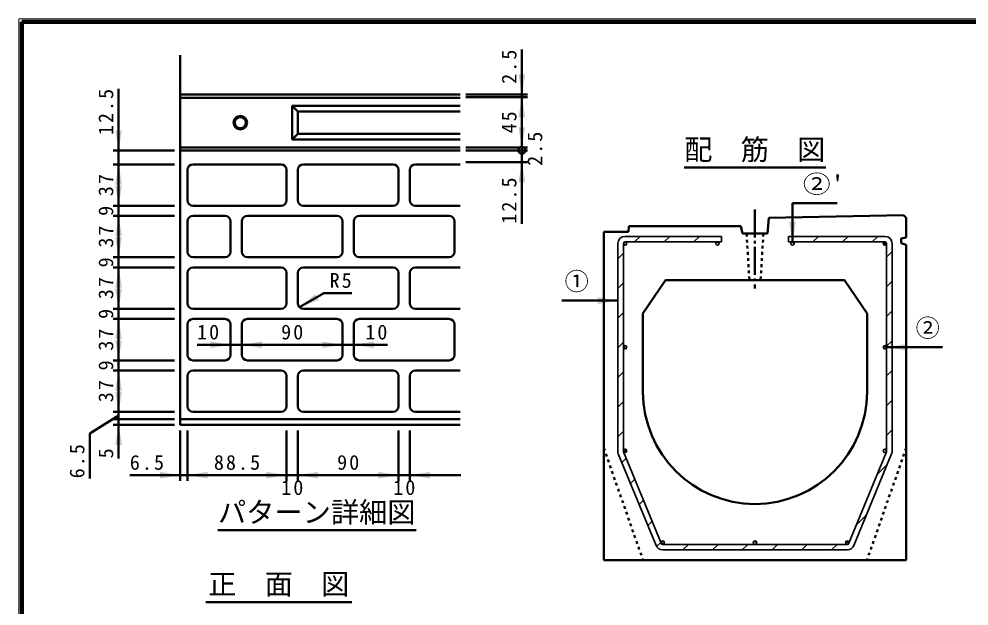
# Model space of a CAD drawing. Units: millimetres, scale not verified, with parts at other scales. Extents: x 100 to 4105, y 100 to 2870.
# Drawn here: x 100 to 1796, y 1822 to 2870 of the extents above; entities that cross this region are included whole.
import ezdxf
from ezdxf.enums import TextEntityAlignment as Align

# ---------------------------------------------------------------- set-up
doc = ezdxf.new("R2010")
doc.units = ezdxf.units.MM
doc.header["$LTSCALE"] = 5
doc.linetypes.add('USER1', pattern=[2.2, 1, -1.2])
doc.linetypes.add('USER2', pattern=[13.4, 10, -1.2, 1, -1.2])
doc.layers.add('V-nasSTD', color=7, linetype='Continuous', lineweight=35)
doc.styles.add('ＭＳ ゴシック', font='')
doc.styles.get('ＭＳ ゴシック').set_extended_font_data('MS Gothic')

msp = doc.modelspace()

# ---------------------------------------------------------------- hatches: boundary and pattern name
at = {"layer": 'V-nasSTD'}
for points in [[(991.858, 2771.452), (997.858, 2735.452), (1003.858, 2771.452)], [(1003.858, 2694.452), (997.858, 2730.452), (991.858, 2694.452)], [(271.858, 2671.452), (277.858, 2635.452), (283.858, 2671.452)], [(991.858, 2676.452), (997.858, 2640.452), (1003.858, 2676.452)], [(1003.858, 2578.452), (997.858, 2614.452), (991.858, 2578.452)], [(283.858, 2574.452), (277.858, 2610.452), (271.858, 2574.452)], [(271.858, 2572.452), (277.858, 2536.452), (283.858, 2572.452)], [(283.858, 2482.452), (277.858, 2518.452), (271.858, 2482.452)], [(1487.168, 2507.887), (1481.168, 2471.887), (1475.168, 2507.887)], [(271.858, 2480.452), (277.858, 2444.452), (283.858, 2480.452)], [(283.858, 2390.452), (277.858, 2426.452), (271.858, 2390.452)], [(271.858, 2388.452), (277.858, 2352.452), (283.858, 2388.452)], [(628.964, 2378.577), (600.787, 2355.38), (634.964, 2368.184)], [(1133.168, 2361.134), (1169.168, 2367.134), (1133.168, 2373.134)], [(283.858, 2298.452), (277.858, 2334.452), (271.858, 2298.452)], [(271.858, 2296.452), (277.858, 2260.452), (283.858, 2296.452)], [(441.858, 2282.193), (477.858, 2288.193), (441.858, 2294.193)], [(533.858, 2294.193), (497.858, 2288.193), (533.858, 2282.193)], [(641.858, 2282.193), (677.858, 2288.193), (641.858, 2294.193)], [(733.858, 2294.193), (697.858, 2288.193), (733.858, 2282.193)], [(1685.168, 2277.887), (1649.168, 2283.887), (1685.168, 2289.887)], [(283.858, 2206.452), (277.858, 2242.452), (271.858, 2206.452)], [(271.858, 2204.452), (277.858, 2168.452), (283.858, 2204.452)], [(283.858, 2109.452), (277.858, 2145.452), (271.858, 2109.452)], [(351.858, 2049.452), (387.858, 2055.452), (351.858, 2061.452)], [(436.858, 2061.452), (400.858, 2055.452), (436.858, 2049.452)], [(541.858, 2049.452), (577.858, 2055.452), (541.858, 2061.452)], [(633.858, 2061.452), (597.858, 2055.452), (633.858, 2049.452)], [(741.858, 2049.452), (777.858, 2055.452), (741.858, 2061.452)], [(833.858, 2061.452), (797.858, 2055.452), (833.858, 2049.452)]]:
    msp.add_hatch(color=256, dxfattribs=at).paths.add_polyline_path(points)

# ---------------------------------------------------------------- linework, layer by layer
at = {"layer": 'V-nasSTD', "lineweight": 100}
for p, q in [((105, 2865), (105, 105)), ((4100, 2865), (105, 2865))]:
    msp.add_line(p, q, dxfattribs=at)
at = {"layer": 'V-nasSTD', "lineweight": 50}
for p, q in [((387.858, 2145.452), (387.858, 2805.452)), ((997.858, 2815.452), (997.858, 2735.452)), ((277.858, 2745.452), (277.858, 2635.452)), ((887.858, 2735.452), (387.858, 2735.452)), ((897.858, 2735.452), (1007.858, 2735.452)), ((997.858, 2735.452), (997.858, 2729.452)), ((887.858, 2729.452), (387.858, 2729.452)), ((587.858, 2654.952), (587.858, 2714.952)), ((597.858, 2704.952), (587.858, 2714.952)), ((587.858, 2714.952), (887.858, 2714.952)), ((897.858, 2730.452), (1007.858, 2730.452)), ((997.858, 2640.452), (997.858, 2730.452)), ((597.858, 2664.952), (597.858, 2704.952)), ((887.858, 2704.952), (597.858, 2704.952)), ((597.858, 2664.952), (587.858, 2654.952)), ((597.858, 2664.952), (887.858, 2664.952)), ((887.858, 2654.952), (587.858, 2654.952)), ((377.858, 2635.452), (267.858, 2635.452)), ((277.858, 2610.452), (277.858, 2635.452)), ((887.858, 2640.452), (387.858, 2640.452)), ((387.858, 2635.452), (887.858, 2635.452)), ((897.858, 2640.452), (1007.858, 2640.452)), ((897.858, 2635.452), (1007.858, 2635.452)), ((897.858, 2635.452), (1007.858, 2635.452)), ((997.858, 2640.452), (997.858, 2635.452)), ((997.858, 2614.452), (997.858, 2635.452)), ((897.858, 2614.452), (1007.858, 2614.452)), ((997.858, 2504.452), (997.858, 2614.452)), ((377.858, 2610.452), (267.858, 2610.452)), ((277.858, 2536.452), (277.858, 2610.452)), ((400.858, 2546.452), (400.858, 2600.452)), ((410.858, 2610.452), (567.858, 2610.452)), ((577.858, 2600.452), (577.858, 2546.452)), ((597.858, 2546.452), (597.858, 2600.452)), ((607.858, 2610.452), (767.858, 2610.452)), ((777.858, 2600.452), (777.858, 2546.452)), ((797.858, 2546.452), (797.858, 2600.452)), ((807.858, 2610.452), (887.858, 2610.452)), ((1287.764, 2604.887), (1540.571, 2604.887)), ((377.858, 2536.452), (267.858, 2536.452)), ((277.858, 2518.452), (277.858, 2536.452)), ((567.858, 2536.452), (410.858, 2536.452)), ((767.858, 2536.452), (607.858, 2536.452)), ((887.858, 2536.452), (807.858, 2536.452)), ((1481.168, 2540.887), (1561.168, 2540.887)), ((1481.168, 2540.887), (1481.168, 2471.887)), ((377.858, 2518.452), (267.858, 2518.452)), ((277.858, 2444.452), (277.858, 2518.452)), ((467.858, 2518.452), (410.858, 2518.452)), ((667.858, 2518.452), (507.858, 2518.452)), ((867.858, 2518.452), (707.858, 2518.452)), ((1439.168, 2514.887), (1436.668, 2486.887)), ((1439.168, 2514.887), (1679.168, 2519.887)), ((1679.168, 2519.887), (1684.168, 2514.887)), ((1684.168, 2514.887), (1684.168, 2479.902)), ((400.858, 2508.452), (400.858, 2454.452)), ((477.858, 2454.452), (477.858, 2508.452)), ((497.858, 2508.452), (497.858, 2454.452)), ((677.858, 2454.452), (677.858, 2508.452)), ((697.858, 2508.452), (697.858, 2454.452)), ((877.858, 2454.452), (877.858, 2508.452)), ((1189.168, 2499.887), (1188.168, 2489.887)), ((1389.168, 2499.887), (1189.168, 2499.887)), ((1389.168, 2499.887), (1391.668, 2486.887)), ((1144.168, 1903.887), (1144.168, 2489.887)), ((1144.168, 2489.887), (1188.168, 2489.887)), ((1436.668, 2486.887), (1391.668, 2486.887)), ((1399.168, 2486.887), (1429.168, 2486.887)), ((1675.168, 2477.887), (1684.168, 2479.902)), ((1675.168, 2469.887), (1675.168, 2477.887)), ((1675.168, 2469.887), (1684.168, 2466.528)), ((1684.168, 1903.887), (1684.168, 2466.528)), ((377.858, 2444.452), (267.858, 2444.452)), ((377.858, 2444.452), (267.858, 2444.452)), ((277.858, 2426.452), (277.858, 2444.452)), ((410.858, 2444.452), (467.858, 2444.452)), ((507.858, 2444.452), (667.858, 2444.452)), ((707.858, 2444.452), (867.858, 2444.452)), ((377.858, 2426.452), (267.858, 2426.452)), ((277.858, 2352.452), (277.858, 2426.452)), ((567.858, 2426.452), (410.858, 2426.452)), ((767.858, 2426.452), (607.858, 2426.452)), ((887.858, 2426.452), (807.858, 2426.452)), ((400.858, 2416.452), (400.858, 2362.452)), ((577.858, 2362.452), (577.858, 2416.452)), ((597.858, 2416.452), (597.858, 2362.452)), ((777.858, 2362.452), (777.858, 2416.452)), ((797.858, 2416.452), (797.858, 2362.452)), ((1254.168, 2403.887), (1214.168, 2343.887)), ((1254.168, 2403.887), (1574.168, 2403.887)), ((1574.168, 2403.887), (1614.168, 2343.887)), ((644.088, 2380.38), (600.787, 2355.38)), ((694.088, 2380.38), (644.088, 2380.38)), ((1069.168, 2367.134), (1169.168, 2367.134)), ((377.858, 2352.452), (267.858, 2352.452)), ((377.858, 2352.452), (267.858, 2352.452)), ((277.858, 2334.452), (277.858, 2352.452)), ((410.858, 2352.452), (567.858, 2352.452)), ((607.858, 2352.452), (767.858, 2352.452)), ((807.858, 2352.452), (887.858, 2352.452)), ((1214.168, 2343.887), (1214.168, 2203.887)), ((1614.168, 2343.887), (1614.168, 2203.887)), ((377.858, 2334.452), (267.858, 2334.452)), ((277.858, 2260.452), (277.858, 2334.452)), ((400.858, 2324.452), (400.858, 2270.452)), ((467.858, 2334.452), (410.858, 2334.452)), ((477.858, 2270.452), (477.858, 2324.452)), ((497.858, 2324.452), (497.858, 2270.452)), ((667.858, 2334.452), (507.858, 2334.452)), ((677.858, 2270.452), (677.858, 2324.452)), ((697.858, 2324.452), (697.858, 2270.452)), ((867.858, 2334.452), (707.858, 2334.452)), ((877.858, 2270.452), (877.858, 2324.452)), ((417.858, 2288.193), (477.858, 2288.193)), ((477.858, 2288.193), (497.858, 2288.193)), ((497.858, 2288.193), (677.858, 2288.193)), ((677.858, 2288.193), (697.858, 2288.193)), ((757.858, 2288.193), (697.858, 2288.193)), ((1749.168, 2283.887), (1649.168, 2283.887)), ((377.858, 2260.452), (267.858, 2260.452)), ((377.858, 2260.452), (267.858, 2260.452)), ((277.858, 2242.452), (277.858, 2260.452)), ((410.858, 2260.452), (467.858, 2260.452)), ((507.858, 2260.452), (667.858, 2260.452)), ((707.858, 2260.452), (867.858, 2260.452)), ((377.858, 2242.452), (267.858, 2242.452)), ((277.858, 2168.452), (277.858, 2242.452)), ((567.858, 2242.452), (410.858, 2242.452)), ((767.858, 2242.452), (607.858, 2242.452)), ((887.858, 2242.452), (807.858, 2242.452)), ((400.858, 2232.452), (400.858, 2178.452)), ((577.858, 2178.452), (577.858, 2232.452)), ((597.858, 2232.452), (597.858, 2178.452)), ((777.858, 2178.452), (777.858, 2232.452)), ((797.858, 2232.452), (797.858, 2178.452)), ((226.322, 2129.735), (277.858, 2161.952)), ((377.858, 2168.452), (267.858, 2168.452)), ((377.858, 2155.452), (267.858, 2155.452)), ((277.858, 2155.452), (277.858, 2168.452)), ((277.858, 2145.452), (277.858, 2155.452)), ((387.858, 2155.452), (887.858, 2155.452)), ((410.858, 2168.452), (567.858, 2168.452)), ((607.858, 2168.452), (767.858, 2168.452)), ((807.858, 2168.452), (887.858, 2168.452)), ((377.858, 2145.452), (267.858, 2145.452)), ((277.858, 2085.452), (277.858, 2145.452)), ((387.858, 2145.452), (887.858, 2145.452)), ((226.322, 2049.735), (226.322, 2129.735)), ((387.858, 2135.452), (387.858, 2045.452)), ((400.858, 2135.452), (400.858, 2045.452)), ((577.858, 2135.452), (577.858, 2045.452)), ((597.858, 2135.452), (597.858, 2045.452)), ((777.858, 2135.452), (777.858, 2045.452)), ((797.858, 2135.452), (797.858, 2045.452)), ((297.858, 2055.452), (387.858, 2055.452)), ((387.858, 2055.452), (400.858, 2055.452)), ((400.858, 2055.452), (577.858, 2055.452)), ((577.858, 2055.452), (597.858, 2055.452)), ((597.858, 2055.452), (777.858, 2055.452)), ((777.858, 2055.452), (797.858, 2055.452)), ((797.858, 2055.452), (888.858, 2055.452)), ((455.24, 1957.311), (809.25, 1957.311)), ((1144.168, 1903.887), (1684.168, 1903.887)), ((433.764, 1828.887), (694.571, 1828.887))]:
    msp.add_line(p, q, dxfattribs=at)
at = {"layer": 'V-nasSTD', "linetype": 'USER2', "lineweight": 50}
msp.add_line((1414.168, 2529.887), (1414.168, 2388.887), dxfattribs=at)
at = {"layer": 'V-nasSTD'}
for p, q in [((1182.168, 2481.887), (1354.168, 2481.887)), ((1199.095, 2471.887), (1209.095, 2481.887)), ((1252.128, 2471.887), (1262.128, 2481.887)), ((1305.161, 2471.887), (1315.161, 2481.887)), ((1354.168, 2481.887), (1354.168, 2471.887)), ((1474.168, 2481.887), (1474.168, 2471.887)), ((1474.168, 2481.887), (1646.168, 2481.887)), ((1474.168, 2481.795), (1474.26, 2481.887)), ((1474.168, 2481.887), (1474.168, 2471.887)), ((1517.293, 2471.887), (1527.293, 2481.887)), ((1570.326, 2471.887), (1580.326, 2481.887)), ((1623.359, 2471.887), (1633.359, 2481.887)), ((1169.168, 2468.887), (1169.168, 2098.478)), ((1179.168, 2468.887), (1179.168, 2098.469)), ((1179.221, 2469.45), (1182.731, 2465.94)), ((1182.168, 2471.887), (1354.168, 2471.887)), ((1346.553, 2471.823), (1350.104, 2468.273)), ((1474.168, 2471.887), (1646.168, 2471.887)), ((1480.856, 2471.871), (1484.151, 2468.576)), ((1644.205, 2471.156), (1648.437, 2466.925)), ((1649.168, 2468.887), (1649.168, 2098.469)), ((1659.168, 2468.887), (1659.168, 2098.473)), ((1169.168, 2441.96), (1179.168, 2451.96)), ((1649.168, 2444.663), (1659.168, 2454.663)), ((1169.168, 2388.927), (1179.168, 2398.927)), ((1649.168, 2391.63), (1659.168, 2401.63)), ((1169.168, 2335.894), (1179.168, 2345.894)), ((1649.168, 2338.597), (1659.168, 2348.597)), ((1169.168, 2282.861), (1179.168, 2292.861)), ((1649.168, 2285.564), (1659.168, 2295.564)), ((1179.522, 2285.301), (1183.582, 2281.241)), ((1644.905, 2286.608), (1648.889, 2282.625)), ((1169.168, 2229.828), (1179.168, 2239.828)), ((1649.168, 2232.531), (1659.168, 2242.531)), ((1649.168, 2179.498), (1659.168, 2189.498)), ((1169.168, 2176.795), (1179.168, 2186.795)), ((1169.168, 2123.762), (1179.168, 2133.762)), ((1649.168, 2126.465), (1659.168, 2136.465)), ((1170.147, 2093.528), (1237.508, 1929.937)), ((1179.393, 2097.327), (1246.751, 1933.744)), ((1180.007, 2100.968), (1184.249, 2096.726)), ((1581.584, 1933.744), (1648.942, 2097.327)), ((1590.829, 1929.937), (1658.188, 2093.523)), ((1645.802, 2101.864), (1649.145, 2098.521)), ((1176.511, 2078.072), (1184.169, 2085.73)), ((1632.057, 2056.321), (1650.439, 2074.703)), ((1191.979, 2040.507), (1199.637, 2048.165)), ((1207.447, 2002.942), (1215.105, 2010.6)), ((1222.915, 1965.377), (1230.573, 1973.035)), ((1594.934, 1966.165), (1613.316, 1984.547)), ((1238.529, 1927.958), (1246.041, 1935.47)), ((1246.571, 1935.41), (1250.048, 1931.933)), ((1413.82, 1937.866), (1417.147, 1934.539)), ((1577.024, 1937.297), (1581.22, 1933.1)), ((1246.751, 1933.744), (1246.751, 1933.744)), ((1246.751, 1933.744), (1246.751, 1933.744)), ((1249.525, 1931.887), (1578.81, 1931.887)), ((1249.529, 1921.887), (1578.809, 1921.887)), ((1285.491, 1921.887), (1295.491, 1931.887)), ((1338.524, 1921.887), (1348.524, 1931.887)), ((1391.557, 1921.887), (1401.557, 1931.887)), ((1444.59, 1921.887), (1454.59, 1931.887)), ((1497.623, 1921.887), (1507.623, 1931.887)), ((1550.656, 1921.887), (1560.656, 1931.887)), ((1581.584, 1933.744), (1581.584, 1933.744)), ((1581.584, 1933.744), (1581.584, 1933.744))]:
    msp.add_line(p, q, dxfattribs=at)
at = {"layer": 'V-nasSTD', "linetype": 'USER1', "lineweight": 50}
for p, q in [((1399.168, 2486.887), (1404.168, 2403.887)), ((1429.168, 2486.887), (1424.168, 2403.887)), ((1144.168, 2103.887), (1214.168, 1903.887)), ((1684.168, 2103.887), (1614.168, 1903.887))]:
    msp.add_line(p, q, dxfattribs=at)
at = {"layer": 'V-nasSTD', "lineweight": 13}
msp.add_lwpolyline([(100, 100), (100, 2870), (4105, 2870), (4105, 100)], close=True, dxfattribs=at)
at = {"layer": 'V-nasSTD', "lineweight": 50}
for radius in [12, 10]:
    msp.add_circle((495.258, 2684.952), radius, dxfattribs=at)
at = {"layer": 'V-nasSTD'}
for centre in [(1182.168, 2468.887), (1347.168, 2468.887), (1481.168, 2468.887), (1646.168, 2468.887), (1182.168, 2283.887), (1646.168, 2283.887), (1182.168, 2098.887), (1646.168, 2098.887), (1249.525, 1934.887), (1414.168, 1934.887), (1578.81, 1934.887)]:
    msp.add_circle(centre, 3, dxfattribs=at)
at = {"layer": 'V-nasSTD', "lineweight": 50}
for centre, radius, start, end in [((997.858, 2635.452), 6.25, 90, 270), ((997.858, 2635.452), 6.25, 270, 90), ((410.858, 2600.452), 10, 90, 180), ((567.858, 2600.452), 10, 0, 90), ((607.858, 2600.452), 10, 90, 180), ((767.858, 2600.452), 10, 0, 90), ((807.858, 2600.452), 10, 90, 180), ((410.858, 2546.452), 10, 180, 270), ((567.858, 2546.452), 10, 270, 0), ((607.858, 2546.452), 10, 180, 270), ((767.858, 2546.452), 10, 270, 0), ((807.858, 2546.452), 10, 180, 270), ((410.858, 2508.452), 10, 90, 180), ((467.858, 2508.452), 10, 0, 90), ((507.858, 2508.452), 10, 90, 180), ((667.858, 2508.452), 10, 0, 90), ((707.858, 2508.452), 10, 90, 180), ((867.858, 2508.452), 10, 0, 90), ((410.858, 2454.452), 10, 180, 270), ((467.858, 2454.452), 10, 270, 0), ((507.858, 2454.452), 10, 180, 270), ((667.858, 2454.452), 10, 270, 0), ((707.858, 2454.452), 10, 180, 270), ((867.858, 2454.452), 10, 270, 0), ((410.858, 2416.452), 10, 90, 180), ((567.858, 2416.452), 10, 0, 90), ((607.858, 2416.452), 10, 90, 180), ((767.858, 2416.452), 10, 0, 90), ((807.858, 2416.452), 10, 90, 180), ((410.858, 2362.452), 10, 180, 270), ((567.858, 2362.452), 10, 270, 0), ((607.858, 2362.452), 10, 180, 270), ((767.858, 2362.452), 10, 270, 0), ((807.858, 2362.452), 10, 180, 270), ((410.858, 2324.452), 10, 90, 180), ((467.858, 2324.452), 10, 0, 90), ((507.858, 2324.452), 10, 90, 180), ((667.858, 2324.452), 10, 0, 90), ((707.858, 2324.452), 10, 90, 180), ((867.858, 2324.452), 10, 0, 90), ((410.858, 2270.452), 10, 180, 270), ((467.858, 2270.452), 10, 270, 0), ((507.858, 2270.452), 10, 180, 270), ((667.858, 2270.452), 10, 270, 0), ((707.858, 2270.452), 10, 180, 270), ((867.858, 2270.452), 10, 270, 0), ((410.858, 2232.452), 10, 90, 180), ((567.858, 2232.452), 10, 0, 90), ((607.858, 2232.452), 10, 90, 180), ((767.858, 2232.452), 10, 0, 90), ((807.858, 2232.452), 10, 90, 180), ((1414.168, 2203.887), 200, 180, 270), ((1414.168, 2203.887), 200, 270, 0), ((410.858, 2178.452), 10, 180, 270), ((567.858, 2178.452), 10, 270, 0), ((607.858, 2178.452), 10, 180, 270), ((767.858, 2178.452), 10, 270, 0), ((807.858, 2178.452), 10, 180, 270)]:
    msp.add_arc(centre, radius, start, end, dxfattribs=at)
at = {"layer": 'V-nasSTD'}
for centre, radius, start, end in [((1182.168, 2468.887), 13, 90, 180), ((1646.168, 2468.887), 13, 0, 90), ((1182.168, 2468.887), 3, 90, 180), ((1182.168, 2468.887), 3, 90, 180), ((1182.168, 2468.887), 3, 90, 180), ((1646.168, 2468.887), 3, 0, 90), ((1646.168, 2468.887), 3, 0, 90), ((1646.168, 2468.887), 3, 0, 90), ((1182.168, 2098.478), 13, 180, 202.38013), ((1182.168, 2098.469), 3, 180, 202.38013), ((1182.168, 2098.469), 3, 180, 202.38013), ((1646.168, 2098.469), 3, 337.61987, 0), ((1646.168, 2098.469), 3, 337.61987, 0), ((1646.168, 2098.473), 13, 337.61987, 0), ((1249.529, 1934.887), 13, 202.38013, 270), ((1249.525, 1934.887), 3, 202.38013, 270), ((1249.525, 1934.887), 3, 202.38013, 270), ((1249.525, 1934.887), 3, 202.38053, 270.00103), ((1578.809, 1934.887), 13, 270, 337.61987), ((1578.81, 1934.887), 3, 270, 337.61987), ((1578.81, 1934.887), 3, 270, 337.61987), ((1578.81, 1934.887), 3, 269.99901, 337.61947)]:
    msp.add_arc(centre, radius, start, end, dxfattribs=at)

# ---------------------------------------------------------------- texts
at = {"layer": 'V-nasSTD', "style": 'ＭＳ ゴシック'}
for s, height, p in [('配\u3000筋\u3000図', 36.95, (1287.764, 2655.287)), ('①', 31.67, (1074.168, 2417.334)), ('②', 31.67, (1700.968, 2334.087)), ('パターン詳細図', 36.95, (455.24, 2007.711)), ('正\u3000面\u3000図', 36.95, (437.764, 1879.287))]:
    msp.add_text(s, height=height, dxfattribs=at).set_placement(p, align=Align.TOP_LEFT)
at = {"layer": 'V-nasSTD', "style": 'ＭＳ ゴシック', "width": 1.15}
msp.add_text("②'", height=31.67, dxfattribs=at).set_placement((1499.568, 2591.087), align=Align.TOP_LEFT)
at = {"layer": 'V-nasSTD', "style": 'ＭＳ ゴシック'}
for s, p in [('9', (241.858, 2518.452)), ('9', (241.858, 2426.452)), ('9', (241.858, 2334.452)), ('9', (241.858, 2242.452)), ('5', (241.858, 2085.452))]:
    msp.add_text(s, height=26.39, rotation=90, dxfattribs=at).set_placement(p, align=Align.TOP_LEFT)
at = {"layer": 'V-nasSTD', "char_height": 26.39, "attachment_point": 1, "rotation": 90, "style": 'ＭＳ ゴシック'}
for s, insert in [('\\T1.2;2.5', (961.858, 2754.252)), ('\\T1.2;12.5', (241.858, 2662.652)), ('\\T1.2;45', (961.858, 2665.652)), ('\\T1.2;2.5', (1007.854, 2607.764)), ('\\T1.2;37', (241.858, 2553.652)), ('\\T1.2;12.5', (961.858, 2504.452)), ('\\T1.2;37', (241.858, 2461.652)), ('\\T1.2;37', (241.858, 2369.652)), ('\\T1.2;37', (241.858, 2277.652)), ('\\T1.2;37', (241.858, 2185.652)), ('\\T1.2;6.5', (190.322, 2049.735))]:
    msp.add_mtext(s, dxfattribs=dict(at, insert=insert))
at = {"layer": 'V-nasSTD', "char_height": 26.39, "attachment_point": 1, "style": 'ＭＳ ゴシック'}
for s, insert in [('\\T1.2;R5', (654.488, 2416.38)), ('\\T1.2;10', (417.858, 2324.193)), ('\\T1.2;90', (568.058, 2324.193)), ('\\T1.2;10', (718.258, 2324.193)), ('\\T1.2;6.5', (297.858, 2091.452)), ('\\T1.2;88.5', (447.958, 2091.452)), ('\\T1.2;90', (668.058, 2091.452)), ('\\T1.2;10', (568.203, 2046.452)), ('\\T1.2;10', (768.203, 2046.452))]:
    msp.add_mtext(s, dxfattribs=dict(at, insert=insert))

doc.saveas('drawing.dxf')
